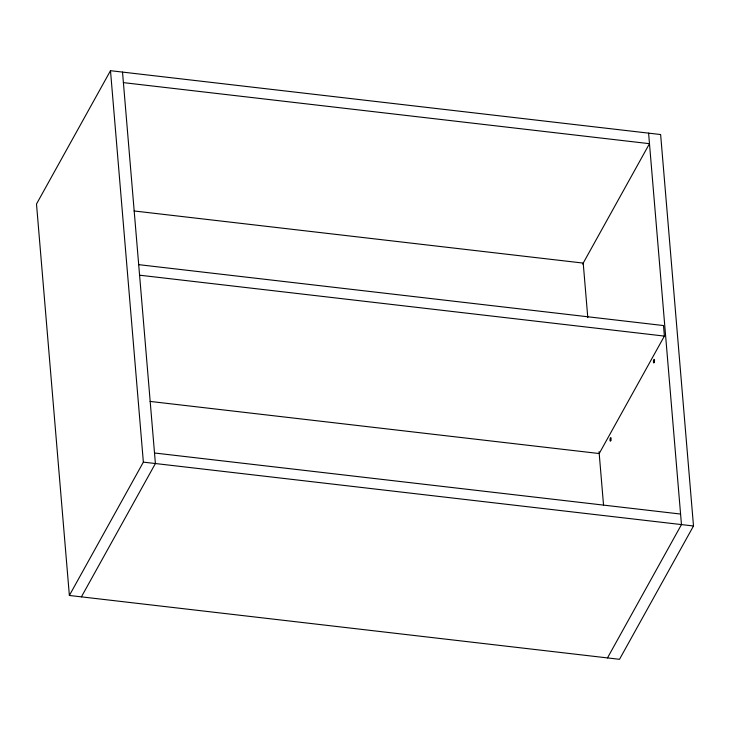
<?xml version="1.0" encoding="UTF-8"?>
<svg xmlns="http://www.w3.org/2000/svg" width="730" height="730" viewBox="0 0 730 730"><rect width="100%" height="100%" fill="white"/><g stroke="black" fill="none" stroke-linecap="round" stroke-linejoin="round"><path stroke-width="1.09" d="M110.495 70.691L36.5 204.017L69.368 595.461L619.505 659.309L693.5 525.983L660.632 134.539L110.495 70.691L143.363 462.136L69.368 595.461M81.404 596.857L155.399 463.532L122.521 72.087M582.668 264.077L649.481 143.682L123.407 82.627M138.563 264.634L663.497 325.553L664.382 336.092L599.211 453.54L150.07 401.418M607.479 657.913L681.464 524.587L648.596 133.143M134.074 210.961L583.215 263.092L587.796 317.623M139.448 275.173L664.382 336.092M154.514 452.992L680.579 514.048M143.363 462.136L693.5 525.983M599.047 451.678L603.537 505.078M610.809 440.555A1.807 0.52 -83.4 0 0 610.837 437.599A1.807 0.52 -83.4 0 0 609.988 439.907A1.807 0.52 -83.4 0 0 610.809 440.555M654.226 362.317A1.807 0.52 -83.4 0 0 654.253 359.361A1.807 0.52 -83.4 0 0 653.405 361.678A1.807 0.52 -83.4 0 0 654.226 362.317"/></g></svg>
